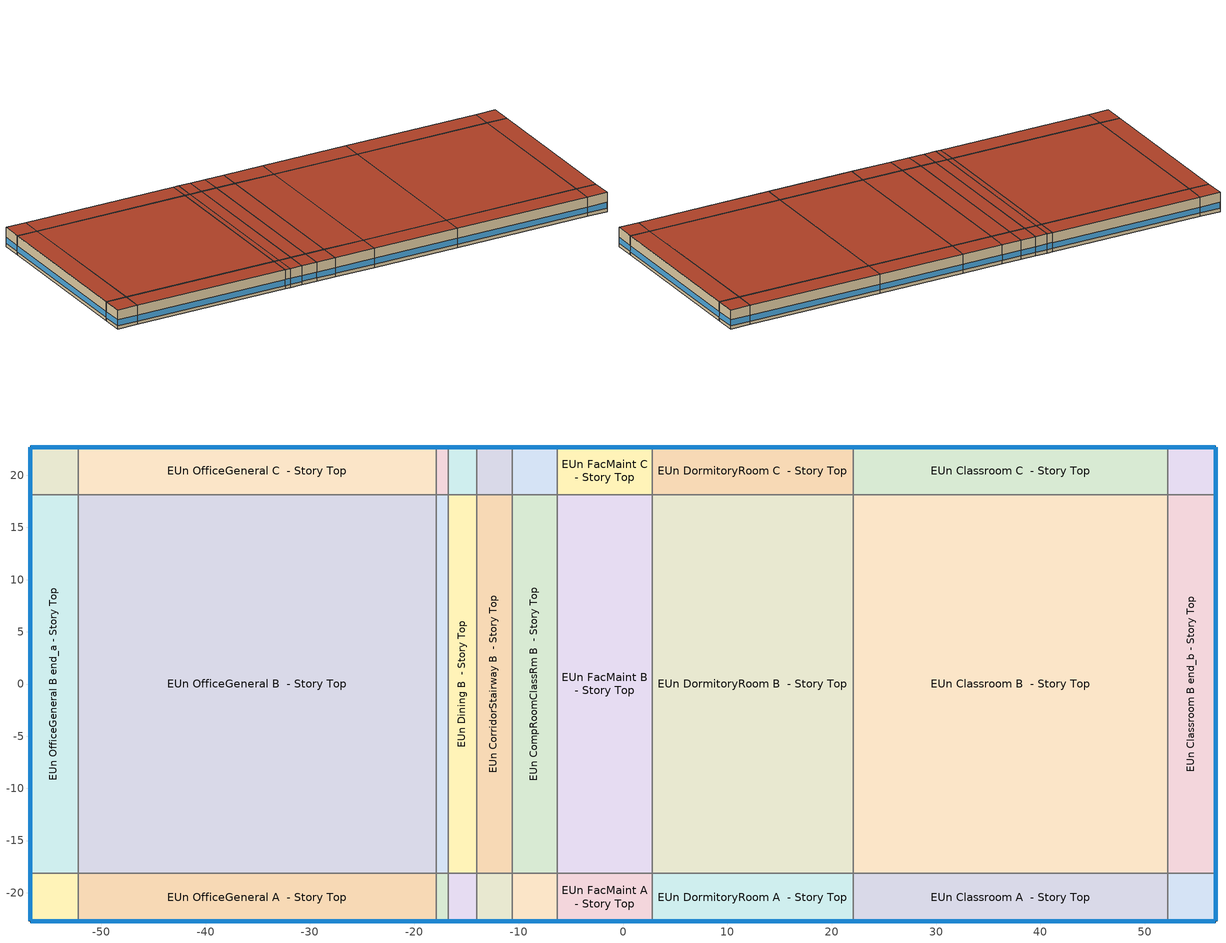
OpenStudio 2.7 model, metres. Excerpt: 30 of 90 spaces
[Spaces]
EUn OfficeGeneral A end_a - Story Top
 floor adiabatic: -56.79,-22.72 -56.79,-18.14 -52.22,-18.14 -52.22,-22.72 z34.14
 wall outside: -56.79,-18.14 -56.79,-22.72 -52.22,-22.72 z34.14:38.4
 wall to EUn OfficeGeneral B end_a - Story Top: -52.22,-18.14 -56.79,-18.14 z34.14:38.4
 wall to EUn OfficeGeneral A  - Story Top: -52.22,-22.72 -52.22,-18.14 z34.14:38.4
 window: -56.76,-22.72 -52.24,-22.72 / -56.79,-18.17 -56.79,-22.69 z34.9:36.19
 roof outside: -52.22,-22.72 -52.22,-18.14 -56.79,-18.14 -56.79,-22.72 z38.4
EUn OfficeGeneral B end_a - Story Top
 floor adiabatic: -56.79,-18.14 -56.79,18.14 -52.22,18.14 -52.22,-18.14 z34.14
 wall outside: -56.79,18.14 -56.79,-18.14 z34.14:38.4
 wall to EUn OfficeGeneral C end_a - Story Top: -52.22,18.14 -56.79,18.14 z34.14:38.4
 wall to EUn OfficeGeneral B  - Story Top: -52.22,-18.14 -52.22,18.14 z34.14:38.4
 window: -56.79,18.12 -56.79,-18.12 z34.9:36.18
 roof outside: -52.22,-18.14 -52.22,18.14 -56.79,18.14 -56.79,-18.14 z38.4
EUn OfficeGeneral C end_a - Story Top
 floor adiabatic: -56.79,18.14 -56.79,22.72 -52.22,22.72 -52.22,18.14 z34.14
 wall outside: -52.22,22.72 -56.79,22.72 -56.79,18.14 z34.14:38.4
 wall to EUn OfficeGeneral C  - Story Top: -52.22,18.14 -52.22,22.72 z34.14:38.4
 window: -56.79,22.69 -56.79,18.17 / -52.24,22.72 -56.76,22.72 z34.9:36.19
 roof outside: -52.22,18.14 -52.22,22.72 -56.79,22.72 -56.79,18.14 z38.4
EUn OfficeGeneral A  - Story Top
 floor adiabatic: -52.22,-22.72 -52.22,-18.14 -17.92,-18.14 -17.92,-22.72 z34.14
 wall outside: -52.22,-22.72 -17.92,-22.72 z34.14:38.4
 wall to EUn OfficeGeneral B  - Story Top: -17.92,-18.14 -52.22,-18.14 z34.14:38.4
 wall to EUn Kitchen A  - Story Top: -17.92,-22.72 -17.92,-18.14 z34.14:38.4
 window: -52.19,-22.72 -17.95,-22.72 z34.9:36.18
 roof outside: -17.92,-22.72 -17.92,-18.14 -52.22,-18.14 -52.22,-22.72 z38.4
EUn OfficeGeneral B  - Story Top
 floor adiabatic: -52.22,-18.14 -52.22,18.14 -17.92,18.14 -17.92,-18.14 z34.14
 wall to EUn OfficeGeneral C  - Story Top: -17.92,18.14 -52.22,18.14 z34.14:38.4
 wall to EUn Kitchen B  - Story Top: -17.92,-18.14 -17.92,18.14 z34.14:38.4
 roof outside: -17.92,-18.14 -17.92,18.14 -52.22,18.14 -52.22,-18.14 z38.4
EUn OfficeGeneral C  - Story Top
 floor adiabatic: -52.22,18.14 -52.22,22.72 -17.92,22.72 -17.92,18.14 z34.14
 wall outside: -17.92,22.72 -52.22,22.72 z34.14:38.4
 wall to EUn Kitchen C  - Story Top: -17.92,18.14 -17.92,22.72 z34.14:38.4
 window: -17.95,22.72 -52.19,22.72 z34.9:36.18
 roof outside: -17.92,18.14 -17.92,22.72 -52.22,22.72 -52.22,18.14 z38.4
EUn Kitchen A  - Story Top
 floor adiabatic: -17.92,-22.72 -17.92,-18.14 -16.73,-18.14 -16.73,-22.72 z34.14
 wall outside: -17.92,-22.72 -16.73,-22.72 z34.14:38.4
 wall to EUn Kitchen B  - Story Top: -16.73,-18.14 -17.92,-18.14 z34.14:38.4
 wall to EUn Dining A  - Story Top: -16.73,-22.72 -16.73,-18.14 z34.14:38.4
 window: -17.9,-22.72 -16.76,-22.72 z34.9:36.24
 roof outside: -16.73,-22.72 -16.73,-18.14 -17.92,-18.14 -17.92,-22.72 z38.4
EUn Kitchen B  - Story Top
 floor adiabatic: -17.92,-18.14 -17.92,18.14 -16.73,18.14 -16.73,-18.14 z34.14
 wall to EUn Kitchen C  - Story Top: -16.73,18.14 -17.92,18.14 z34.14:38.4
 wall to EUn Dining B  - Story Top: -16.73,-18.14 -16.73,18.14 z34.14:38.4
 roof outside: -16.73,-18.14 -16.73,18.14 -17.92,18.14 -17.92,-18.14 z38.4
EUn Kitchen C  - Story Top
 floor adiabatic: -17.92,18.14 -17.92,22.72 -16.73,22.72 -16.73,18.14 z34.14
 wall outside: -16.73,22.72 -17.92,22.72 z34.14:38.4
 wall to EUn Dining C  - Story Top: -16.73,18.14 -16.73,22.72 z34.14:38.4
 window: -16.76,22.72 -17.9,22.72 z34.9:36.24
 roof outside: -16.73,18.14 -16.73,22.72 -17.92,22.72 -17.92,18.14 z38.4
EUn Dining A  - Story Top
 floor adiabatic: -16.73,-22.72 -16.73,-18.14 -14.03,-18.14 -14.03,-22.72 z34.14
 wall outside: -16.73,-22.72 -14.03,-22.72 z34.14:38.4
 wall to EUn Dining B  - Story Top: -14.03,-18.14 -16.73,-18.14 z34.14:38.4
 wall to EUn CorridorStairway A  - Story Top: -14.03,-22.72 -14.03,-18.14 z34.14:38.4
 window: -16.7,-22.72 -14.05,-22.72 z34.9:36.2
 roof outside: -14.03,-22.72 -14.03,-18.14 -16.73,-18.14 -16.73,-22.72 z38.4
EUn Dining B  - Story Top
 floor adiabatic: -16.73,-18.14 -16.73,18.14 -14.03,18.14 -14.03,-18.14 z34.14
 wall to EUn Dining C  - Story Top: -14.03,18.14 -16.73,18.14 z34.14:38.4
 wall to EUn CorridorStairway B  - Story Top: -14.03,-18.14 -14.03,18.14 z34.14:38.4
 roof outside: -14.03,-18.14 -14.03,18.14 -16.73,18.14 -16.73,-18.14 z38.4
EUn Dining C  - Story Top
 floor adiabatic: -16.73,18.14 -16.73,22.72 -14.03,22.72 -14.03,18.14 z34.14
 wall outside: -14.03,22.72 -16.73,22.72 z34.14:38.4
 wall to EUn CorridorStairway C  - Story Top: -14.03,18.14 -14.03,22.72 z34.14:38.4
 window: -14.05,22.72 -16.7,22.72 z34.9:36.2
 roof outside: -14.03,18.14 -14.03,22.72 -16.73,22.72 -16.73,18.14 z38.4
EUn CorridorStairway A  - Story Top
 floor adiabatic: -14.03,-22.72 -14.03,-18.14 -10.62,-18.14 -10.62,-22.72 z34.14
 wall outside: -14.03,-22.72 -10.62,-22.72 z34.14:38.4
 wall to EUn CorridorStairway B  - Story Top: -10.62,-18.14 -14.03,-18.14 z34.14:38.4
 wall to EUn CompRoomClassRm A  - Story Top: -10.62,-22.72 -10.62,-18.14 z34.14:38.4
 window: -14,-22.72 -10.64,-22.72 z34.9:36.2
 roof outside: -10.62,-22.72 -10.62,-18.14 -14.03,-18.14 -14.03,-22.72 z38.4
EUn CorridorStairway B  - Story Top
 floor adiabatic: -14.03,-18.14 -14.03,18.14 -10.62,18.14 -10.62,-18.14 z34.14
 wall to EUn CorridorStairway C  - Story Top: -10.62,18.14 -14.03,18.14 z34.14:38.4
 wall to EUn CompRoomClassRm B  - Story Top: -10.62,-18.14 -10.62,18.14 z34.14:38.4
 roof outside: -10.62,-18.14 -10.62,18.14 -14.03,18.14 -14.03,-18.14 z38.4
EUn CorridorStairway C  - Story Top
 floor adiabatic: -14.03,18.14 -14.03,22.72 -10.62,22.72 -10.62,18.14 z34.14
 wall outside: -10.62,22.72 -14.03,22.72 z34.14:38.4
 wall to EUn CompRoomClassRm C  - Story Top: -10.62,18.14 -10.62,22.72 z34.14:38.4
 window: -10.64,22.72 -14,22.72 z34.9:36.2
 roof outside: -10.62,18.14 -10.62,22.72 -14.03,22.72 -14.03,18.14 z38.4
EUn CompRoomClassRm A  - Story Top
 floor adiabatic: -10.62,-22.72 -10.62,-18.14 -6.3,-18.14 -6.3,-22.72 z34.14
 wall outside: -10.62,-22.72 -6.3,-22.72 z34.14:38.4
 wall to EUn CompRoomClassRm B  - Story Top: -6.3,-18.14 -10.62,-18.14 z34.14:38.4
 wall to EUn FacMaint A  - Story Top: -6.3,-22.72 -6.3,-18.14 z34.14:38.4
 window: -10.59,-22.72 -6.33,-22.72 z34.9:36.2
 roof outside: -6.3,-22.72 -6.3,-18.14 -10.62,-18.14 -10.62,-22.72 z38.4
EUn CompRoomClassRm B  - Story Top
 floor adiabatic: -10.62,-18.14 -10.62,18.14 -6.3,18.14 -6.3,-18.14 z34.14
 wall to EUn CompRoomClassRm C  - Story Top: -6.3,18.14 -10.62,18.14 z34.14:38.4
 wall to EUn FacMaint B  - Story Top: -6.3,-18.14 -6.3,18.14 z34.14:38.4
 roof outside: -6.3,-18.14 -6.3,18.14 -10.62,18.14 -10.62,-18.14 z38.4
EUn CompRoomClassRm C  - Story Top
 floor adiabatic: -10.62,18.14 -10.62,22.72 -6.3,22.72 -6.3,18.14 z34.14
 wall outside: -6.3,22.72 -10.62,22.72 z34.14:38.4
 wall to EUn FacMaint C  - Story Top: -6.3,18.14 -6.3,22.72 z34.14:38.4
 window: -6.33,22.72 -10.59,22.72 z34.9:36.2
 roof outside: -6.3,18.14 -6.3,22.72 -10.62,22.72 -10.62,18.14 z38.4
EUn FacMaint A  - Story Top
 floor adiabatic: -6.3,-22.72 -6.3,-18.14 2.78,-18.14 2.78,-22.72 z34.14
 wall outside: -6.3,-22.72 2.78,-22.72 z34.14:38.4
 wall to EUn FacMaint B  - Story Top: 2.78,-18.14 -6.3,-18.14 z34.14:38.4
 wall to EUn DormitoryRoom A  - Story Top: 2.78,-22.72 2.78,-18.14 z34.14:38.4
 window: -6.28,-22.72 2.76,-22.72 z34.9:36.19
 roof outside: 2.78,-22.72 2.78,-18.14 -6.3,-18.14 -6.3,-22.72 z38.4
EUn FacMaint B  - Story Top
 floor adiabatic: -6.3,-18.14 -6.3,18.14 2.78,18.14 2.78,-18.14 z34.14
 wall to EUn FacMaint C  - Story Top: 2.78,18.14 -6.3,18.14 z34.14:38.4
 wall to EUn DormitoryRoom B  - Story Top: 2.78,-18.14 2.78,18.14 z34.14:38.4
 roof outside: 2.78,-18.14 2.78,18.14 -6.3,18.14 -6.3,-18.14 z38.4
EUn FacMaint C  - Story Top
 floor adiabatic: -6.3,18.14 -6.3,22.72 2.78,22.72 2.78,18.14 z34.14
 wall outside: 2.78,22.72 -6.3,22.72 z34.14:38.4
 wall to EUn DormitoryRoom C  - Story Top: 2.78,18.14 2.78,22.72 z34.14:38.4
 window: 2.76,22.72 -6.28,22.72 z34.9:36.19
 roof outside: 2.78,18.14 2.78,22.72 -6.3,22.72 -6.3,18.14 z38.4
EUn DormitoryRoom A  - Story Top
 floor adiabatic: 2.78,-22.72 2.78,-18.14 22.08,-18.14 22.08,-22.72 z34.14
 wall outside: 2.78,-22.72 22.08,-22.72 z34.14:38.4
 wall to EUn DormitoryRoom B  - Story Top: 22.08,-18.14 2.78,-18.14 z34.14:38.4
 wall to EUn Classroom A  - Story Top: 22.08,-22.72 22.08,-18.14 z34.14:38.4
 window: 2.81,-22.72 22.05,-22.72 z34.9:36.18
 roof outside: 22.08,-22.72 22.08,-18.14 2.78,-18.14 2.78,-22.72 z38.4
EUn DormitoryRoom B  - Story Top
 floor adiabatic: 2.78,-18.14 2.78,18.14 22.08,18.14 22.08,-18.14 z34.14
 wall to EUn DormitoryRoom C  - Story Top: 22.08,18.14 2.78,18.14 z34.14:38.4
 wall to EUn Classroom B  - Story Top: 22.08,-18.14 22.08,18.14 z34.14:38.4
 roof outside: 22.08,-18.14 22.08,18.14 2.78,18.14 2.78,-18.14 z38.4
EUn DormitoryRoom C  - Story Top
 floor adiabatic: 2.78,18.14 2.78,22.72 22.08,22.72 22.08,18.14 z34.14
 wall outside: 22.08,22.72 2.78,22.72 z34.14:38.4
 wall to EUn Classroom C  - Story Top: 22.08,18.14 22.08,22.72 z34.14:38.4
 window: 22.05,22.72 2.81,22.72 z34.9:36.18
 roof outside: 22.08,18.14 22.08,22.72 2.78,22.72 2.78,18.14 z38.4
EUn Classroom A  - Story Top
 floor adiabatic: 22.08,-22.72 22.08,-18.14 52.22,-18.14 52.22,-22.72 z34.14
 wall outside: 22.08,-22.72 52.22,-22.72 z34.14:38.4
 wall to EUn Classroom B  - Story Top: 52.22,-18.14 22.08,-18.14 z34.14:38.4
 wall to EUn Classroom A end_b - Story Top: 52.22,-22.72 52.22,-18.14 z34.14:38.4
 window: 22.1,-22.72 52.19,-22.72 z34.9:36.18
 roof outside: 52.22,-22.72 52.22,-18.14 22.08,-18.14 22.08,-22.72 z38.4
EUn Classroom B  - Story Top
 floor adiabatic: 22.08,-18.14 22.08,18.14 52.22,18.14 52.22,-18.14 z34.14
 wall to EUn Classroom C  - Story Top: 52.22,18.14 22.08,18.14 z34.14:38.4
 wall to EUn Classroom B end_b - Story Top: 52.22,-18.14 52.22,18.14 z34.14:38.4
 roof outside: 52.22,-18.14 52.22,18.14 22.08,18.14 22.08,-18.14 z38.4
EUn Classroom C  - Story Top
 floor adiabatic: 22.08,18.14 22.08,22.72 52.22,22.72 52.22,18.14 z34.14
 wall outside: 52.22,22.72 22.08,22.72 z34.14:38.4
 wall to EUn Classroom C end_b - Story Top: 52.22,18.14 52.22,22.72 z34.14:38.4
 window: 52.19,22.72 22.1,22.72 z34.9:36.18
 roof outside: 52.22,18.14 52.22,22.72 22.08,22.72 22.08,18.14 z38.4
EUn Classroom A end_b - Story Top
 floor adiabatic: 52.22,-22.72 52.22,-18.14 56.79,-18.14 56.79,-22.72 z34.14
 wall outside: 52.22,-22.72 56.79,-22.72 56.79,-18.14 z34.14:38.4
 wall to EUn Classroom B end_b - Story Top: 56.79,-18.14 52.22,-18.14 z34.14:38.4
 window: 52.24,-22.72 56.76,-22.72 / 56.79,-22.69 56.79,-18.17 z34.9:36.19
 roof outside: 56.79,-22.72 56.79,-18.14 52.22,-18.14 52.22,-22.72 z38.4
EUn Classroom B end_b - Story Top
 floor adiabatic: 52.22,-18.14 52.22,18.14 56.79,18.14 56.79,-18.14 z34.14
 wall outside: 56.79,-18.14 56.79,18.14 z34.14:38.4
 wall to EUn Classroom C end_b - Story Top: 56.79,18.14 52.22,18.14 z34.14:38.4
 window: 56.79,-18.12 56.79,18.12 z34.9:36.18
 roof outside: 56.79,-18.14 56.79,18.14 52.22,18.14 52.22,-18.14 z38.4
EUn Classroom C end_b - Story Top
 floor adiabatic: 52.22,18.14 52.22,22.72 56.79,22.72 56.79,18.14 z34.14
 wall outside: 56.79,18.14 56.79,22.72 52.22,22.72 z34.14:38.4
 window: 56.76,22.72 52.24,22.72 / 56.79,18.17 56.79,22.69 z34.9:36.19
 roof outside: 56.79,18.14 56.79,22.72 52.22,22.72 52.22,18.14 z38.4
[Building]
DEER Pre-1975|EUn
[Site]
Site 1
[ClimateZones]
Climate Zone Institution Name 1=CEC; Climate Zone Document Name 1=California Climate Zone Descriptions; Climate Zone Document Year 1=1995; Climate Zone Value 1=6
[SizingPeriod:DesignDay] Barometric Pressure {Pa}=100977; Sky Clearness=0; Rain Indicator=0; Snow Indicator=0; Day of Month=21; Daylight Saving Time Indicator=0; Humidity Indicating Type=Wetbulb; Dry-Bulb Temperature Range Modifier Type=DefaultMultipliers
Name | Maximum Dry-Bulb Temperature {C} | Daily Dry-Bulb Temperature Range {deltaC} | Humidity Indicating Conditions at Maximum Dry-Bulb | Wind Speed {m/s} | Wind Direction {deg} | Month | Day Type | Solar Model Indicator | ASHRAE Taub | ASHRAE Taud
Houston Bush Intercontinental Ann Htg 99.6% Condns DB | -1.6 | 0 | -1.6 | 2.8 | 0 | 1 | WinterDesignDay | ASHRAEClearSky
Houston Bush Intercontinental Ann Clg .4% Condns DB=>MWB | 36 | 10.1 | 24.8 | 3.5 | 170 | 7 | SummerDesignDay | ASHRAETau | 0.499 | 1.97
[SpaceType] Standards Building Type=EUn
Name | Standards Space Type
EUn Dining | Dining
EUn Classroom | Classroom
EUn OfficeGeneral | OfficeGeneral
EUn CompRoomClassRm | CompRoomClassRm
EUn Kitchen | Kitchen
EUn CorridorStairway | CorridorStairway
EUn FacMaint | FacMaint
EUn DormitoryRoom | DormitoryRoom
[BuildingStory]
Story Top: Nominal Z Coordinate {m}=34.1376; Nominal Floor to Floor Height {m}=4.2672
[Space] Building Story=Story Top
Name | Space Type | Thermal Zone
EUn OfficeGeneral A end_a - Story Top | EUn OfficeGeneral | Zone EUn OfficeGeneral A end_a - Story Top
EUn OfficeGeneral B end_a - Story Top | EUn OfficeGeneral | Zone EUn OfficeGeneral B end_a - Story Top
EUn OfficeGeneral C end_a - Story Top | EUn OfficeGeneral | Zone EUn OfficeGeneral C end_a - Story Top
EUn OfficeGeneral A  - Story Top | EUn OfficeGeneral | Zone EUn OfficeGeneral A  - Story Top
EUn OfficeGeneral B  - Story Top | EUn OfficeGeneral | Zone EUn OfficeGeneral B  - Story Top
EUn OfficeGeneral C  - Story Top | EUn OfficeGeneral | Zone EUn OfficeGeneral C  - Story Top
EUn Kitchen A  - Story Top | EUn Kitchen | Zone EUn Kitchen A  - Story Top
EUn Kitchen B  - Story Top | EUn Kitchen | Zone EUn Kitchen B  - Story Top
EUn Kitchen C  - Story Top | EUn Kitchen | Zone EUn Kitchen C  - Story Top
EUn Dining A  - Story Top | EUn Dining | Zone EUn Dining A  - Story Top
EUn Dining B  - Story Top | EUn Dining | Zone EUn Dining B  - Story Top
EUn Dining C  - Story Top | EUn Dining | Zone EUn Dining C  - Story Top
EUn CorridorStairway A  - Story Top | EUn CorridorStairway | Zone EUn CorridorStairway A  - Story Top
EUn CorridorStairway B  - Story Top | EUn CorridorStairway | Zone EUn CorridorStairway B  - Story Top
EUn CorridorStairway C  - Story Top | EUn CorridorStairway | Zone EUn CorridorStairway C  - Story Top
EUn CompRoomClassRm A  - Story Top | EUn CompRoomClassRm | Zone EUn CompRoomClassRm A  - Story Top
EUn CompRoomClassRm B  - Story Top | EUn CompRoomClassRm | Zone EUn CompRoomClassRm B  - Story Top
EUn CompRoomClassRm C  - Story Top | EUn CompRoomClassRm | Zone EUn CompRoomClassRm C  - Story Top
EUn FacMaint A  - Story Top | EUn FacMaint | Zone EUn FacMaint A  - Story Top
EUn FacMaint B  - Story Top | EUn FacMaint | Zone EUn FacMaint B  - Story Top
EUn FacMaint C  - Story Top | EUn FacMaint | Zone EUn FacMaint C  - Story Top
EUn DormitoryRoom A  - Story Top | EUn DormitoryRoom | Zone EUn DormitoryRoom A  - Story Top
EUn DormitoryRoom B  - Story Top | EUn DormitoryRoom | Zone EUn DormitoryRoom B  - Story Top
EUn DormitoryRoom C  - Story Top | EUn DormitoryRoom | Zone EUn DormitoryRoom C  - Story Top
EUn Classroom A  - Story Top | EUn Classroom | Zone EUn Classroom A  - Story Top
EUn Classroom B  - Story Top | EUn Classroom | Zone EUn Classroom B  - Story Top
EUn Classroom C  - Story Top | EUn Classroom | Zone EUn Classroom C  - Story Top
EUn Classroom A end_b - Story Top | EUn Classroom | Zone EUn Classroom A end_b - Story Top
EUn Classroom B end_b - Story Top | EUn Classroom | Zone EUn Classroom B end_b - Story Top
EUn Classroom C end_b - Story Top | EUn Classroom | Zone EUn Classroom C end_b - Story Top
[ThermalZone] Multiplier=1; Use Ideal Air Loads=No
Zone EUn OfficeGeneral A end_a - Story Top; Zone EUn OfficeGeneral B end_a - Story Top; Zone EUn OfficeGeneral C end_a - Story Top; Zone EUn OfficeGeneral A  - Story Top; Zone EUn OfficeGeneral B  - Story Top; Zone EUn OfficeGeneral C  - Story Top; Zone EUn Kitchen A  - Story Top; Zone EUn Kitchen B  - Story Top; Zone EUn Kitchen C  - Story Top; Zone EUn Dining A  - Story Top; Zone EUn Dining B  - Story Top; Zone EUn Dining C  - Story Top; Zone EUn CorridorStairway A  - Story Top; Zone EUn CorridorStairway B  - Story Top; Zone EUn CorridorStairway C  - Story Top; Zone EUn CompRoomClassRm A  - Story Top; Zone EUn CompRoomClassRm B  - Story Top; Zone EUn CompRoomClassRm C  - Story Top; Zone EUn FacMaint A  - Story Top; Zone EUn FacMaint B  - Story Top; Zone EUn FacMaint C  - Story Top; Zone EUn DormitoryRoom A  - Story Top; Zone EUn DormitoryRoom B  - Story Top; Zone EUn DormitoryRoom C  - Story Top; Zone EUn Classroom A  - Story Top; Zone EUn Classroom B  - Story Top; Zone EUn Classroom C  - Story Top; Zone EUn Classroom A end_b - Story Top; Zone EUn Classroom B end_b - Story Top; Zone EUn Classroom C end_b - Story Top
